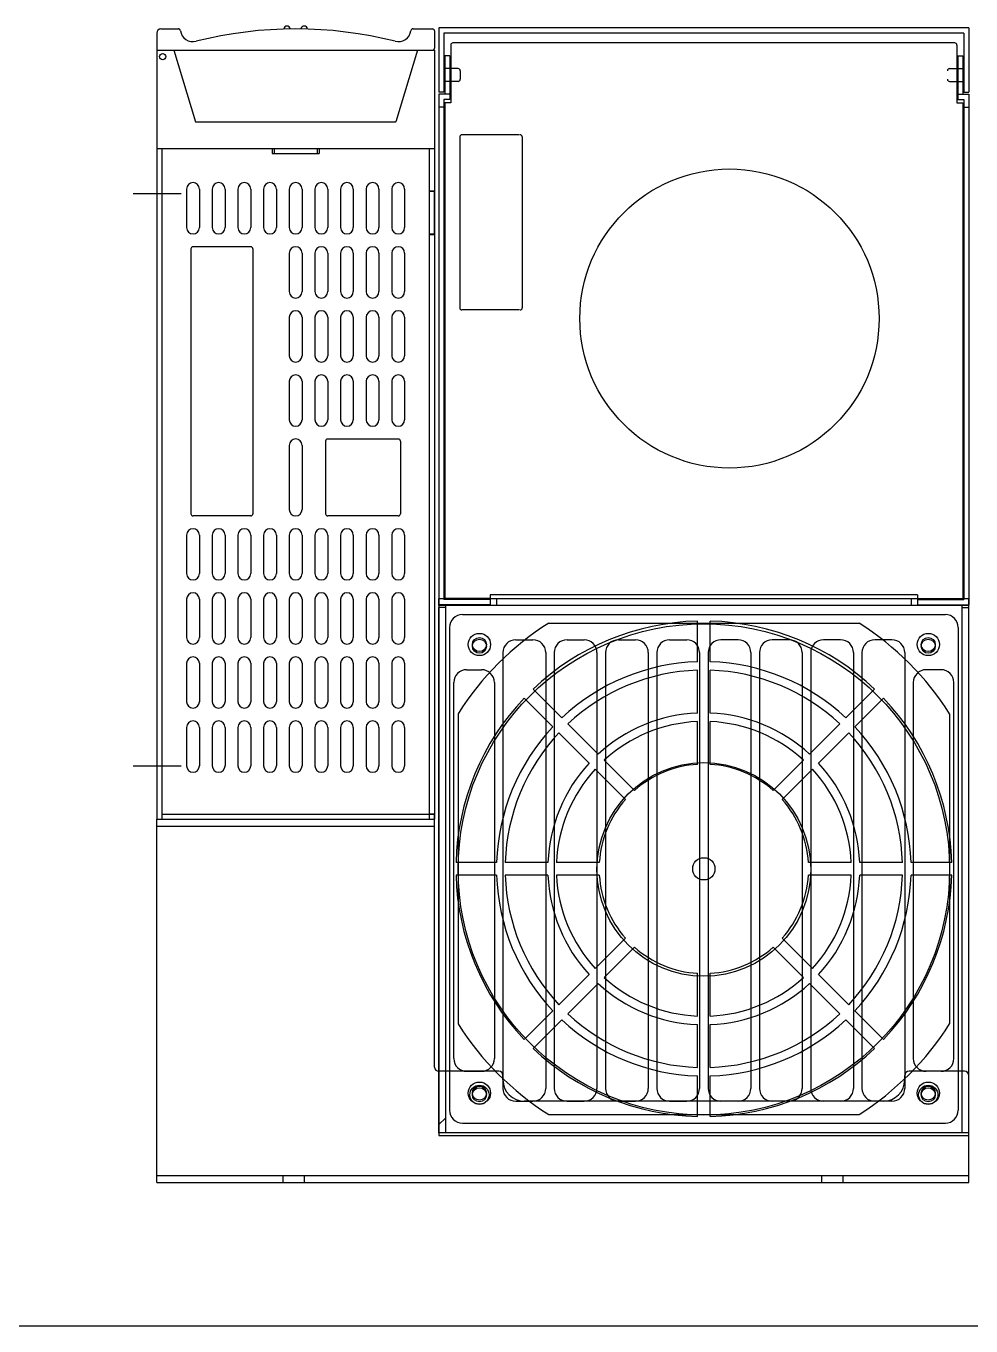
# Model space of a CAD drawing. Header units: millimetres. Extents: x 18670 to 20876, y -1616 to -172.
# Drawn here: x 19784 to 20005.1, y -1615.5 to -1311.3 of the extents above; entities that cross this region are included whole.
import ezdxf

# ---------------------------------------------------------------- set-up
doc = ezdxf.new("R2010")
doc.units = ezdxf.units.MM
for name, color, linetype in [('CASE', 7, 'Continuous'), ('CASE BRACKET', 7, 'Continuous'), ('CASE COVER', 7, 'Continuous'), ('FAN', 7, 'Continuous'), ('PCB BASE', 7, 'Continuous'), ('PCB COVER', 7, 'Continuous'), ('방열판', 7, 'Continuous')]:
    doc.layers.add(name, color=color, linetype=linetype)

msp = doc.modelspace()

# ---------------------------------------------------------------- linework, layer by layer
msp.add_line((18669.776, -1615.542), (20876.286, -1615.542))
at = {"layer": 'CASE'}
for p, q in [((19883.406, -1315.734), (19883.406, -1329.234)), ((20001.306, -1315.234), (19883.906, -1315.234)), ((20001.806, -1315.734), (20001.806, -1329.234)), ((19883.206, -1318.234), (19882.006, -1318.234)), ((19882.006, -1318.234), (19882.006, -1327.234)), ((19883.206, -1318.234), (19883.206, -1328.434)), ((20002.006, -1318.234), (20003.206, -1318.234)), ((20002.006, -1318.234), (20002.006, -1328.434)), ((20003.206, -1318.234), (20003.206, -1327.234)), ((19880.606, -1327.234), (19880.606, -1446.734)), ((19882.006, -1327.234), (19880.606, -1327.234)), ((19881.806, -1328.434), (19881.806, -1445.534)), ((19883.206, -1328.434), (19881.806, -1328.434)), ((19883.206, -1327.234), (19882.006, -1327.234)), ((19882.006, -1329.234), (19882.006, -1445.234)), ((19883.406, -1329.234), (19882.006, -1329.234)), ((20001.806, -1329.234), (20003.206, -1329.234)), ((20002.006, -1327.234), (20003.206, -1327.234)), ((20002.006, -1328.434), (20003.406, -1328.434)), ((20003.206, -1327.234), (20004.606, -1327.234)), ((20003.206, -1329.234), (20003.206, -1445.234)), ((20003.406, -1328.434), (20003.406, -1445.534)), ((20004.606, -1327.234), (20004.606, -1446.734)), ((19881.806, -1330.234), (19880.606, -1330.234)), ((20003.406, -1330.234), (20004.606, -1330.234)), ((19885.506, -1337.237), (19885.506, -1377.237)), ((19899.506, -1336.737), (19886.006, -1336.737)), ((19900.106, -1337.237), (19900.106, -1377.237)), ((19814.606, -1339.934), (19814.606, -1496.934)), ((19814.606, -1339.934), (19841.606, -1339.934)), ((19814.606, -1339.934), (19841.606, -1339.934)), ((19815.806, -1339.934), (19815.806, -1496.934)), ((19841.606, -1339.934), (19841.606, -1341.134)), ((19841.606, -1341.134), (19852.606, -1341.134)), ((19842.106, -1339.934), (19852.106, -1339.934)), ((19842.106, -1339.934), (19842.106, -1341.134)), ((19852.106, -1339.934), (19852.106, -1341.134)), ((19852.606, -1339.934), (19879.606, -1339.934)), ((19852.606, -1339.934), (19852.606, -1341.134)), ((19852.606, -1339.934), (19879.606, -1339.934)), ((19878.306, -1339.934), (19878.306, -1349.934)), ((19878.406, -1349.934), (19878.406, -1339.934)), ((19879.606, -1339.934), (19879.606, -1496.934)), ((19809.1, -1350.434), (19820.352, -1350.434)), ((19821.603, -1349.432), (19821.603, -1358.432)), ((19824.603, -1349.432), (19824.603, -1358.432)), ((19827.603, -1349.432), (19827.603, -1358.432)), ((19830.603, -1349.432), (19830.603, -1358.432)), ((19833.603, -1349.432), (19833.603, -1358.432)), ((19836.603, -1349.432), (19836.603, -1358.432)), ((19839.603, -1349.432), (19839.603, -1358.432)), ((19842.603, -1349.432), (19842.603, -1358.432)), ((19845.603, -1349.432), (19845.603, -1358.432)), ((19848.603, -1349.432), (19848.603, -1358.432)), ((19851.603, -1349.432), (19851.603, -1358.432)), ((19854.603, -1349.432), (19854.603, -1358.432)), ((19857.603, -1349.432), (19857.603, -1358.432)), ((19860.603, -1349.432), (19860.603, -1358.432)), ((19863.603, -1349.432), (19863.603, -1358.432)), ((19866.603, -1349.432), (19866.603, -1358.432)), ((19869.603, -1349.432), (19869.603, -1358.432)), ((19872.603, -1349.432), (19872.603, -1358.432)), ((19878.306, -1349.934), (19879.506, -1349.934)), ((19878.406, -1349.834), (19879.606, -1349.834)), ((19878.406, -1359.934), (19878.406, -1349.934)), ((19879.506, -1349.934), (19879.506, -1359.934)), ((19878.306, -1359.934), (19879.506, -1359.934)), ((19878.306, -1359.934), (19878.306, -1496.934)), ((19878.406, -1496.934), (19878.406, -1359.934)), ((19878.406, -1360.034), (19879.606, -1360.034)), ((19836.606, -1362.934), (19823.106, -1362.934)), ((19822.606, -1363.434), (19822.606, -1425.434)), ((19837.106, -1363.434), (19837.106, -1425.434)), ((19845.603, -1364.432), (19845.603, -1373.432)), ((19848.603, -1364.432), (19848.603, -1373.432)), ((19851.603, -1364.432), (19851.603, -1373.432)), ((19854.603, -1364.432), (19854.603, -1373.432)), ((19857.603, -1364.432), (19857.603, -1373.432)), ((19860.603, -1364.432), (19860.603, -1373.432)), ((19863.603, -1364.432), (19863.603, -1373.432)), ((19866.603, -1364.432), (19866.603, -1373.432)), ((19869.603, -1364.432), (19869.603, -1373.432)), ((19872.603, -1364.432), (19872.603, -1373.432)), ((19899.506, -1377.737), (19886.006, -1377.737)), ((19845.603, -1379.432), (19845.603, -1388.432)), ((19848.603, -1379.432), (19848.603, -1388.432)), ((19851.603, -1379.432), (19851.603, -1388.432)), ((19854.603, -1379.432), (19854.603, -1388.432)), ((19857.603, -1379.432), (19857.603, -1388.432)), ((19860.603, -1379.432), (19860.603, -1388.432)), ((19863.603, -1379.432), (19863.603, -1388.432)), ((19866.603, -1379.432), (19866.603, -1388.432)), ((19869.603, -1379.432), (19869.603, -1388.432)), ((19872.603, -1379.432), (19872.603, -1388.432)), ((19845.603, -1394.432), (19845.603, -1403.432)), ((19848.603, -1394.432), (19848.603, -1403.432)), ((19851.603, -1394.432), (19851.603, -1403.432)), ((19854.603, -1394.432), (19854.603, -1403.432)), ((19857.603, -1394.432), (19857.603, -1403.432)), ((19860.603, -1394.432), (19860.603, -1403.432)), ((19863.603, -1394.432), (19863.603, -1403.432)), ((19866.603, -1394.432), (19866.603, -1403.432)), ((19869.603, -1394.432), (19869.603, -1403.432)), ((19872.603, -1394.432), (19872.603, -1403.432)), ((19854.106, -1408.434), (19854.106, -1425.434)), ((19871.106, -1407.934), (19854.606, -1407.934)), ((19871.606, -1408.434), (19871.606, -1425.434)), ((19845.603, -1409.432), (19845.603, -1424.434)), ((19848.603, -1409.432), (19848.603, -1424.434)), ((19836.606, -1425.934), (19823.106, -1425.934)), ((19871.106, -1425.934), (19854.606, -1425.934)), ((19821.603, -1430.432), (19821.603, -1439.432)), ((19824.603, -1430.432), (19824.603, -1439.432)), ((19827.603, -1430.432), (19827.603, -1439.432)), ((19830.603, -1430.432), (19830.603, -1439.432)), ((19833.603, -1430.432), (19833.603, -1439.432)), ((19836.603, -1430.432), (19836.603, -1439.432)), ((19839.603, -1430.432), (19839.603, -1439.432)), ((19842.603, -1430.432), (19842.603, -1439.432)), ((19845.603, -1430.432), (19845.603, -1439.432)), ((19848.603, -1430.432), (19848.603, -1439.432)), ((19851.603, -1430.432), (19851.603, -1439.432)), ((19854.603, -1430.432), (19854.603, -1439.432)), ((19857.603, -1430.432), (19857.603, -1439.432)), ((19860.603, -1430.432), (19860.603, -1439.432)), ((19863.603, -1430.432), (19863.603, -1439.432)), ((19866.603, -1430.432), (19866.603, -1439.432)), ((19869.603, -1430.432), (19869.603, -1439.432)), ((19872.603, -1430.432), (19872.603, -1439.432)), ((19892.606, -1445.234), (19882.006, -1445.234)), ((19992.606, -1444.434), (19892.606, -1444.434)), ((19892.606, -1444.434), (19892.606, -1445.234)), ((19992.606, -1444.434), (19992.606, -1445.234)), ((19992.606, -1445.234), (20003.206, -1445.234)), ((19821.603, -1445.432), (19821.603, -1454.432)), ((19824.603, -1445.432), (19824.603, -1454.432)), ((19827.603, -1445.432), (19827.603, -1454.432)), ((19830.603, -1445.432), (19830.603, -1454.432)), ((19833.603, -1445.432), (19833.603, -1454.432)), ((19836.603, -1445.432), (19836.603, -1454.432)), ((19839.603, -1445.432), (19839.603, -1454.432)), ((19842.603, -1445.432), (19842.603, -1454.432)), ((19845.603, -1445.432), (19845.603, -1454.432)), ((19848.603, -1445.432), (19848.603, -1454.432)), ((19851.603, -1445.432), (19851.603, -1454.432)), ((19854.603, -1445.432), (19854.603, -1454.432)), ((19857.603, -1445.432), (19857.603, -1454.432)), ((19860.603, -1445.432), (19860.603, -1454.432)), ((19863.603, -1445.432), (19863.603, -1454.432)), ((19866.603, -1445.432), (19866.603, -1454.432)), ((19869.603, -1445.432), (19869.603, -1454.432)), ((19872.603, -1445.432), (19872.603, -1454.432)), ((19892.606, -1446.734), (19880.606, -1446.734)), ((19892.606, -1445.534), (19881.806, -1445.534)), ((19892.606, -1445.534), (19892.606, -1446.734)), ((19992.606, -1445.534), (20003.406, -1445.534)), ((19992.606, -1445.534), (19992.606, -1446.734)), ((19992.606, -1446.734), (20004.606, -1446.734)), ((19821.603, -1460.432), (19821.603, -1469.432)), ((19824.603, -1460.432), (19824.603, -1469.432)), ((19827.603, -1460.432), (19827.603, -1469.432)), ((19830.603, -1460.432), (19830.603, -1469.432)), ((19833.603, -1460.432), (19833.603, -1469.432)), ((19836.603, -1460.432), (19836.603, -1469.432)), ((19839.603, -1460.432), (19839.603, -1469.432)), ((19842.603, -1460.432), (19842.603, -1469.432)), ((19845.603, -1460.432), (19845.603, -1469.432)), ((19848.603, -1460.432), (19848.603, -1469.432)), ((19851.603, -1460.432), (19851.603, -1469.432)), ((19854.603, -1460.432), (19854.603, -1469.432)), ((19857.603, -1460.432), (19857.603, -1469.432)), ((19860.603, -1460.432), (19860.603, -1469.432)), ((19863.603, -1460.432), (19863.603, -1469.432)), ((19866.603, -1460.432), (19866.603, -1469.432)), ((19869.603, -1460.432), (19869.603, -1469.432)), ((19872.603, -1460.432), (19872.603, -1469.432)), ((19821.603, -1475.432), (19821.603, -1484.432)), ((19824.603, -1475.432), (19824.603, -1484.432)), ((19827.603, -1475.432), (19827.603, -1484.432)), ((19830.603, -1475.432), (19830.603, -1484.432)), ((19833.603, -1475.432), (19833.603, -1484.432)), ((19836.603, -1475.432), (19836.603, -1484.432)), ((19839.603, -1475.432), (19839.603, -1484.432)), ((19842.603, -1475.432), (19842.603, -1484.432)), ((19845.603, -1475.432), (19845.603, -1484.432)), ((19848.603, -1475.432), (19848.603, -1484.432)), ((19851.603, -1475.432), (19851.603, -1484.432)), ((19854.603, -1475.432), (19854.603, -1484.432)), ((19857.603, -1475.432), (19857.603, -1484.432)), ((19860.603, -1475.432), (19860.603, -1484.432)), ((19863.603, -1475.432), (19863.603, -1484.432)), ((19866.603, -1475.432), (19866.603, -1484.432)), ((19869.603, -1475.432), (19869.603, -1484.432)), ((19872.603, -1475.432), (19872.603, -1484.432)), ((19809.1, -1484.434), (19820.352, -1484.434)), ((19814.606, -1496.934), (19879.606, -1496.934)), ((19815.806, -1495.734), (19879.506, -1495.734)), ((19878.406, -1495.634), (19879.606, -1495.634)), ((19879.506, -1495.734), (19879.506, -1496.934))]:
    msp.add_line(p, q, dxfattribs=at)
at = {"layer": 'CASE', "color": 5}
for p, q in [((19880.606, -1446.934), (19880.606, -1445.334)), ((20004.606, -1445.334), (19880.606, -1445.334)), ((20004.606, -1446.934), (19880.606, -1446.934)), ((19880.606, -1570.334), (19880.606, -1447.334)), ((19882.206, -1447.334), (19880.606, -1447.334)), ((19882.206, -1570.334), (19882.206, -1446.934)), ((19894.106, -1445.334), (19894.106, -1446.934)), ((19991.106, -1445.334), (19991.106, -1446.934)), ((20003.006, -1570.334), (20003.006, -1446.934)), ((20003.006, -1447.334), (20004.606, -1447.334)), ((20004.606, -1446.934), (20004.606, -1445.334)), ((20004.606, -1570.334), (20004.606, -1447.334)), ((19941.106, -1460.058), (19941.106, -1450.554)), ((19944.106, -1460.058), (19944.106, -1450.554)), ((19941.106, -1472.065), (19941.106, -1462.059)), ((19944.106, -1472.065), (19944.106, -1462.059)), ((19909.388, -1473.196), (19902.668, -1466.475)), ((19982.544, -1466.475), (19975.823, -1473.196)), ((19907.267, -1475.317), (19900.547, -1468.597)), ((19984.665, -1468.597), (19977.945, -1475.317)), ((19917.879, -1481.686), (19910.803, -1474.61)), ((19941.106, -1484.08), (19941.106, -1474.067)), ((19944.106, -1484.08), (19944.106, -1474.067)), ((19974.408, -1474.61), (19967.333, -1481.686)), ((19915.757, -1483.808), (19908.682, -1476.732)), ((19976.53, -1476.732), (19969.454, -1483.808)), ((19926.375, -1490.182), (19919.294, -1483.102)), ((19965.917, -1483.102), (19958.837, -1490.182)), ((19924.253, -1492.304), (19917.173, -1485.223)), ((19968.039, -1485.223), (19960.958, -1492.304)), ((19894.129, -1507.034), (19884.625, -1507.034)), ((19906.137, -1507.034), (19896.13, -1507.034)), ((19918.152, -1507.034), (19908.138, -1507.034)), ((19977.073, -1507.034), (19967.06, -1507.034)), ((19989.082, -1507.034), (19979.075, -1507.034)), ((20000.586, -1507.034), (19991.083, -1507.034)), ((19894.129, -1510.034), (19884.625, -1510.034)), ((19906.137, -1510.034), (19896.13, -1510.034)), ((19918.152, -1510.034), (19908.138, -1510.034)), ((19977.073, -1510.034), (19967.06, -1510.034)), ((19989.082, -1510.034), (19979.075, -1510.034)), ((20000.586, -1510.034), (19991.083, -1510.034)), ((19924.253, -1524.765), (19917.173, -1531.846)), ((19926.375, -1526.887), (19919.294, -1533.967)), ((19958.837, -1526.887), (19965.917, -1533.967)), ((19968.039, -1531.846), (19960.958, -1524.765)), ((19915.757, -1533.261), (19908.682, -1540.337)), ((19941.106, -1543.002), (19941.106, -1532.989)), ((19944.106, -1543.002), (19944.106, -1532.989)), ((19976.53, -1540.337), (19969.454, -1533.261)), ((19917.879, -1535.383), (19910.803, -1542.459)), ((19967.333, -1535.383), (19974.408, -1542.459)), ((19907.267, -1541.752), (19900.547, -1548.472)), ((19984.665, -1548.472), (19977.945, -1541.752)), ((19909.388, -1543.873), (19902.668, -1550.594)), ((19941.106, -1555.01), (19941.106, -1545.004)), ((19944.106, -1555.01), (19944.106, -1545.004)), ((19975.823, -1543.873), (19982.544, -1550.594)), ((19941.106, -1566.515), (19941.106, -1557.011)), ((19944.106, -1566.515), (19944.106, -1557.011)), ((19882.206, -1566.813), (19880.606, -1568.413)), ((20004.606, -1570.334), (19880.606, -1570.334))]:
    msp.add_line(p, q, dxfattribs=at)
at = {"layer": 'CASE'}
msp.add_circle((19948.606, -1379.734), 35, dxfattribs=at)
at = {"layer": 'CASE', "color": 5}
for centre in [(19890.106, -1456.034), (19995.106, -1456.034), (19942.606, -1508.534), (19890.106, -1561.034), (19995.106, -1561.034)]:
    msp.add_circle(centre, 2.6, dxfattribs=at)
at = {"layer": 'CASE'}
for centre, radius, start, end in [((19883.906, -1315.734), 0.5, 89.99994, 180), ((20001.306, -1315.734), 0.5, 0, 89.99994), ((19886.006, -1337.237), 0.5, 90, 180), ((19899.606, -1337.237), 0.5, 0, 90), ((19823.103, -1349.432), 1.5, 0, 180), ((19829.103, -1349.432), 1.5, 0, 180), ((19835.103, -1349.432), 1.5, 0, 180), ((19841.103, -1349.432), 1.5, 0, 180), ((19847.103, -1349.432), 1.5, 0, 180), ((19853.103, -1349.432), 1.5, 0, 180), ((19859.103, -1349.432), 1.5, 0, 180), ((19865.103, -1349.432), 1.5, 0, 180), ((19871.103, -1349.432), 1.5, 0, 180), ((19823.103, -1358.432), 1.5, 180, 0), ((19829.103, -1358.432), 1.5, 180, 0), ((19835.103, -1358.432), 1.5, 180, 0), ((19841.103, -1358.432), 1.5, 180, 0), ((19847.103, -1358.432), 1.5, 180, 0), ((19853.103, -1358.432), 1.5, 180, 0), ((19859.103, -1358.432), 1.5, 180, 0), ((19865.103, -1358.432), 1.5, 180, 0), ((19871.103, -1358.432), 1.5, 180, 0), ((19823.106, -1363.434), 0.5, 90, 180), ((19836.606, -1363.434), 0.5, 0, 90), ((19847.103, -1364.432), 1.5, 0, 180), ((19853.103, -1364.432), 1.5, 0, 180), ((19859.103, -1364.432), 1.5, 0, 180), ((19865.103, -1364.432), 1.5, 0, 180), ((19871.103, -1364.432), 1.5, 0, 180), ((19847.103, -1373.432), 1.5, 180, 0), ((19853.103, -1373.432), 1.5, 180, 0), ((19859.103, -1373.432), 1.5, 180, 0), ((19865.103, -1373.432), 1.5, 180, 0), ((19871.103, -1373.432), 1.5, 180, 0), ((19847.103, -1379.432), 1.5, 0, 180), ((19853.103, -1379.432), 1.5, 0, 180), ((19859.103, -1379.432), 1.5, 0, 180), ((19865.103, -1379.432), 1.5, 0, 180), ((19871.103, -1379.432), 1.5, 0, 180), ((19886.006, -1377.237), 0.5, 180, 270), ((19899.606, -1377.237), 0.5, 270, 0), ((19847.103, -1388.432), 1.5, 180, 0), ((19853.103, -1388.432), 1.5, 180, 0), ((19859.103, -1388.432), 1.5, 180, 0), ((19865.103, -1388.432), 1.5, 180, 0), ((19871.103, -1388.432), 1.5, 180, 0), ((19847.103, -1394.432), 1.5, 0, 180), ((19853.103, -1394.432), 1.5, 0, 180), ((19859.103, -1394.432), 1.5, 0, 180), ((19865.103, -1394.432), 1.5, 0, 180), ((19871.103, -1394.432), 1.5, 0, 180), ((19847.103, -1403.432), 1.5, 180, 0), ((19853.103, -1403.432), 1.5, 180, 0), ((19859.103, -1403.432), 1.5, 180, 0), ((19865.103, -1403.432), 1.5, 180, 0), ((19871.103, -1403.432), 1.5, 180, 0), ((19847.103, -1409.432), 1.5, 0, 180), ((19854.606, -1408.434), 0.5, 90, 180), ((19871.106, -1408.434), 0.5, 0, 90), ((19823.106, -1425.434), 0.5, 180, 270), ((19836.606, -1425.434), 0.5, 270, 0), ((19847.103, -1424.434), 1.5, 180, 0), ((19854.606, -1425.434), 0.5, 180, 270), ((19871.106, -1425.434), 0.5, 270, 0), ((19823.103, -1430.432), 1.5, 0, 180), ((19829.103, -1430.432), 1.5, 0, 180), ((19835.103, -1430.432), 1.5, 0, 180), ((19841.103, -1430.432), 1.5, 0, 180), ((19847.103, -1430.432), 1.5, 0, 180), ((19853.103, -1430.432), 1.5, 0, 180), ((19859.103, -1430.432), 1.5, 0, 180), ((19865.103, -1430.432), 1.5, 0, 180), ((19871.103, -1430.432), 1.5, 0, 180), ((19823.103, -1439.432), 1.5, 180, 0), ((19829.103, -1439.432), 1.5, 180, 0), ((19835.103, -1439.432), 1.5, 180, 0), ((19841.103, -1439.432), 1.5, 180, 0), ((19847.103, -1439.432), 1.5, 180, 0), ((19853.103, -1439.432), 1.5, 180, 0), ((19859.103, -1439.432), 1.5, 180, 0), ((19865.103, -1439.432), 1.5, 180, 0), ((19871.103, -1439.432), 1.5, 180, 0), ((19823.103, -1445.432), 1.5, 0, 180), ((19829.103, -1445.432), 1.5, 0, 180), ((19835.103, -1445.432), 1.5, 0, 180), ((19841.103, -1445.432), 1.5, 0, 180), ((19847.103, -1445.432), 1.5, 0, 180), ((19853.103, -1445.432), 1.5, 0, 180), ((19859.103, -1445.432), 1.5, 0, 180), ((19865.103, -1445.432), 1.5, 0, 180), ((19871.103, -1445.432), 1.5, 0, 180), ((19823.103, -1454.432), 1.5, 180, 0), ((19829.103, -1454.432), 1.5, 180, 0), ((19835.103, -1454.432), 1.5, 180, 0), ((19841.103, -1454.432), 1.5, 180, 0), ((19847.103, -1454.432), 1.5, 180, 0), ((19853.103, -1454.432), 1.5, 180, 0), ((19859.103, -1454.432), 1.5, 180, 0), ((19865.103, -1454.432), 1.5, 180, 0), ((19871.103, -1454.432), 1.5, 180, 0), ((19823.103, -1460.432), 1.5, 0, 180), ((19829.103, -1460.432), 1.5, 0, 180), ((19835.103, -1460.432), 1.5, 0, 180), ((19841.103, -1460.432), 1.5, 0, 180), ((19847.103, -1460.432), 1.5, 0, 180), ((19853.103, -1460.432), 1.5, 0, 180), ((19859.103, -1460.432), 1.5, 0, 180), ((19865.103, -1460.432), 1.5, 0, 180), ((19871.103, -1460.432), 1.5, 0, 180), ((19823.103, -1469.432), 1.5, 180, 0), ((19829.103, -1469.432), 1.5, 180, 0), ((19835.103, -1469.432), 1.5, 180, 0), ((19841.103, -1469.432), 1.5, 180, 0), ((19847.103, -1469.432), 1.5, 180, 0), ((19853.103, -1469.432), 1.5, 180, 0), ((19859.103, -1469.432), 1.5, 180, 0), ((19865.103, -1469.432), 1.5, 180, 0), ((19871.103, -1469.432), 1.5, 180, 0), ((19823.103, -1475.432), 1.5, 0, 180), ((19829.103, -1475.432), 1.5, 0, 180), ((19835.103, -1475.432), 1.5, 0, 180), ((19841.103, -1475.432), 1.5, 0, 180), ((19847.103, -1475.432), 1.5, 0, 180), ((19853.103, -1475.432), 1.5, 0, 180), ((19859.103, -1475.432), 1.5, 0, 180), ((19865.103, -1475.432), 1.5, 0, 180), ((19871.103, -1475.432), 1.5, 0, 180), ((19823.103, -1484.432), 1.5, 180, 0), ((19829.103, -1484.432), 1.5, 180, 0), ((19835.103, -1484.432), 1.5, 180, 0), ((19841.103, -1484.432), 1.5, 180, 0), ((19847.103, -1484.432), 1.5, 180, 0), ((19853.103, -1484.432), 1.5, 180, 0), ((19859.103, -1484.432), 1.5, 180, 0), ((19865.103, -1484.432), 1.5, 180, 0), ((19871.103, -1484.432), 1.5, 180, 0)]:
    msp.add_arc(centre, radius, start, end, dxfattribs=at)
at = {"layer": 'CASE', "color": 5}
for radius, start, end in [(58, 91.48195, 133.51805), (58, 46.48195, 88.51805), (48.5, 91.77232, 133.22768), (48.5, 46.77232, 88.22768), (46.5, 91.84857, 133.15143), (46.5, 46.84857, 88.15143), (58, 136.48195, 178.51805), (58, 1.48195, 43.51805), (36.5, 92.35528, 132.64472), (36.5, 47.35528, 87.64472), (48.5, 136.77232, 178.22768), (34.5, 92.49191, 132.50809), (34.5, 47.49191, 87.50809), (48.5, 1.77232, 43.22768), (46.5, 136.84857, 178.15143), (46.5, 1.84857, 43.15143), (36.5, 137.35528, 177.64472), (24.5, 93.5101, 131.4899), (24.5, 48.5101, 86.4899), (36.5, 2.35528, 42.64472), (34.5, 137.49191, 177.50809), (34.5, 2.49191, 42.50809), (24.5, 138.5101, 176.4899), (24.5, 3.5101, 41.4899), (58, 181.48195, 223.51805), (48.5, 181.77232, 223.22768), (46.5, 181.84857, 223.15143), (36.5, 182.35528, 222.64472), (34.5, 182.49191, 222.50809), (24.5, 183.5101, 221.4899), (24.5, 318.5101, 356.4899), (34.5, 317.49191, 357.50809), (36.5, 317.35528, 357.64472), (46.5, 316.84857, 358.15143), (48.5, 316.77232, 358.22768), (58, 316.48195, 358.51805), (24.5, 228.5101, 266.4899), (24.5, 273.5101, 311.4899), (36.5, 227.35528, 267.64472), (34.5, 227.49191, 267.50809), (34.5, 272.49191, 312.50809), (36.5, 272.35528, 312.64472), (46.5, 226.84857, 268.15143), (46.5, 271.84857, 313.15143), (48.5, 226.77232, 268.22768), (48.5, 271.77232, 313.22768), (58, 226.48195, 268.51805), (58, 271.48195, 313.51805)]:
    msp.add_arc((19942.606, -1508.534), radius, start, end, dxfattribs=at)
at = {"layer": 'CASE BRACKET', "color": 2}
for p, q in [((19814.606, -1496.934), (19879.606, -1496.934)), ((19814.606, -1581.934), (19814.606, -1496.934)), ((19879.606, -1554.933), (19879.606, -1496.934)), ((19814.606, -1498.534), (19879.606, -1498.534)), ((19894.606, -1555.933), (19880.606, -1555.933)), ((19895.606, -1557.933), (19895.606, -1556.933)), ((19989.606, -1557.933), (19989.606, -1556.933)), ((20003.606, -1555.933), (19990.606, -1555.933)), ((20004.606, -1581.934), (20004.606, -1556.933)), ((19984.606, -1562.933), (19900.606, -1562.933)), ((19814.606, -1580.334), (20004.606, -1580.334)), ((19814.606, -1581.934), (20004.606, -1581.934)), ((19844.106, -1580.334), (19844.106, -1581.934)), ((19849.106, -1580.334), (19849.106, -1581.934)), ((19970.106, -1580.334), (19970.106, -1581.934)), ((19975.106, -1580.334), (19975.106, -1581.934))]:
    msp.add_line(p, q, dxfattribs=at)
for centre in [(19890.106, -1561.434), (19995.106, -1561.434)]:
    msp.add_circle(centre, 2.25, dxfattribs=at)
for centre, radius, start, end in [((19880.606, -1554.933), 1, 180, 270), ((19894.606, -1556.933), 1, 0, 90), ((19990.606, -1556.933), 1, 90, 180), ((20003.606, -1556.933), 1, 0, 90), ((19900.606, -1557.933), 5, 180, 270), ((19984.606, -1557.933), 5, 270, 0)]:
    msp.add_arc(centre, radius, start, end, dxfattribs=at)
at = {"layer": 'CASE COVER'}
for p, q in [((20004.606, -1311.734), (19880.606, -1311.734)), ((19880.606, -1311.734), (19880.606, -1326.734)), ((20003.406, -1312.934), (19881.806, -1312.934)), ((19881.806, -1312.934), (19881.806, -1326.734)), ((20003.406, -1312.934), (20003.406, -1326.734)), ((20004.606, -1311.734), (20004.606, -1326.734)), ((19885.106, -1321.234), (19881.806, -1321.234)), ((19885.606, -1321.734), (19885.606, -1323.734)), ((20000.106, -1321.234), (20003.406, -1321.234)), ((19885.106, -1324.234), (19881.806, -1324.234)), ((20000.106, -1324.234), (20003.406, -1324.234)), ((19881.806, -1326.734), (19880.606, -1326.734)), ((20003.406, -1326.734), (20004.606, -1326.734))]:
    msp.add_line(p, q, dxfattribs=at)
for centre, start, end in [((19885.106, -1321.734), 0, 90), ((20000.106, -1321.734), 90, 180), ((19885.106, -1323.734), 270, 360), ((20000.106, -1323.734), 180, 270)]:
    msp.add_arc(centre, 0.5, start, end, dxfattribs=at)
at = {"layer": 'FAN', "color": 5}
for p, q in [((19886.106, -1449.034), (19999.106, -1449.034)), ((19906.305, -1451.034), (19978.907, -1451.034)), ((19883.106, -1452.034), (19883.106, -1565.034)), ((20002.106, -1452.034), (20002.106, -1565.034)), ((19885.106, -1472.233), (19885.106, -1544.834)), ((20000.106, -1472.233), (20000.106, -1544.834)), ((19906.305, -1566.034), (19978.907, -1566.034)), ((19886.106, -1568.034), (19999.106, -1568.034))]:
    msp.add_line(p, q, dxfattribs=at)
at = {"layer": 'FAN', "color": 5, "ltscale": 10}
for radius in [57.5, 25]:
    msp.add_circle((19942.606, -1508.684), radius, dxfattribs=at)
at = {"layer": 'FAN', "color": 5}
for centre in [(19890.106, -1456.034), (19995.106, -1456.034), (19890.106, -1561.034), (19995.106, -1561.034)]:
    msp.add_circle(centre, 1.65, dxfattribs=at)
for centre, radius, start, end in [((19886.106, -1452.034), 3, 90, 180), ((19942.606, -1508.534), 68, 122.26498, 147.73502), ((19942.606, -1508.534), 68, 32.26498, 57.73502), ((19999.106, -1452.034), 3, 0, 90), ((19942.606, -1508.534), 68, 212.26498, 237.73502), ((19942.606, -1508.534), 68, 302.26498, 327.73502), ((19886.106, -1565.034), 3, 180, 270), ((19999.106, -1565.034), 3, 270, 0)]:
    msp.add_arc(centre, radius, start, end, dxfattribs=at)
at = {"layer": 'PCB BASE'}
for p, q in [((19814.606, -1316.934), (19814.606, -1339.934)), ((19814.606, -1316.934), (19879.606, -1316.934)), ((19818.606, -1316.934), (19823.646, -1333.734)), ((19875.606, -1316.934), (19870.566, -1333.734)), ((19879.606, -1316.934), (19879.606, -1339.934)), ((19823.646, -1333.734), (19870.566, -1333.734)), ((19814.606, -1339.934), (19879.606, -1339.934))]:
    msp.add_line(p, q, dxfattribs=at)
msp.add_circle((19816.006, -1318.434), 0.75, dxfattribs=at)
at = {"layer": 'PCB COVER'}
for p, q in [((19814.606, -1312.934), (19814.606, -1318.675)), ((19815.606, -1311.934), (19819.642, -1311.934)), ((19874.57, -1311.934), (19879.106, -1311.934)), ((19879.606, -1312.434), (19879.606, -1316.434)), ((19817.406, -1316.934), (19879.106, -1316.934))]:
    msp.add_line(p, q, dxfattribs=at)
msp.add_circle((19816.006, -1318.434), 0.75, dxfattribs=at)
for centre, radius, start, end in [((19845.107, -1312.017), 0.75, 4.51946, 177.89266), ((19849.104, -1312.017), 0.75, 2.10734, 175.48054), ((19815.606, -1312.934), 1, 90, 180), ((19819.642, -1312.434), 0.5, 8.21321, 90), ((19823.106, -1311.934), 3, 188.21321, 284.1758), ((19847.106, -1406.949), 95, 75.8242, 104.1758), ((19871.106, -1311.934), 3, 255.8242, 351.78679), ((19874.57, -1312.434), 0.5, 90, 171.78679), ((19879.106, -1312.434), 0.5, 0, 90), ((19879.106, -1316.434), 0.5, 270, 0)]:
    msp.add_arc(centre, radius, start, end, dxfattribs=at)
at = {"layer": '방열판', "ltscale": 10}
for p, q in [((19880.606, -1446.934), (19880.606, -1570.934)), ((20004.606, -1446.934), (19880.606, -1446.934)), ((20004.606, -1570.934), (20004.606, -1446.934)), ((19898.606, -1454.934), (19902.606, -1454.934)), ((19910.606, -1454.934), (19914.606, -1454.934)), ((19922.606, -1454.934), (19926.606, -1454.934)), ((19934.606, -1454.934), (19938.606, -1454.934)), ((19950.606, -1454.934), (19946.606, -1454.934)), ((19962.606, -1454.934), (19958.606, -1454.934)), ((19974.606, -1454.934), (19970.606, -1454.934)), ((19986.606, -1454.934), (19982.606, -1454.934)), ((19895.606, -1457.934), (19895.606, -1559.934)), ((19905.606, -1457.934), (19905.606, -1559.934)), ((19907.606, -1457.934), (19907.606, -1559.934)), ((19917.606, -1457.934), (19917.606, -1559.934)), ((19919.606, -1457.934), (19919.606, -1559.934)), ((19929.606, -1457.934), (19929.606, -1559.934)), ((19931.606, -1457.934), (19931.606, -1559.934)), ((19941.606, -1457.934), (19941.606, -1559.934)), ((19943.606, -1457.934), (19943.606, -1559.934)), ((19953.606, -1457.934), (19953.606, -1559.934)), ((19955.606, -1457.934), (19955.606, -1559.934)), ((19965.606, -1457.934), (19965.606, -1559.934)), ((19967.606, -1457.934), (19967.606, -1559.934)), ((19977.606, -1457.934), (19977.606, -1559.934)), ((19979.606, -1457.934), (19979.606, -1559.934)), ((19989.606, -1457.934), (19989.606, -1559.934)), ((19887.106, -1461.934), (19890.606, -1461.934)), ((19998.106, -1461.934), (19994.606, -1461.934)), ((19884.106, -1552.934), (19884.106, -1464.934)), ((19893.606, -1464.934), (19893.606, -1552.934)), ((19991.606, -1464.934), (19991.606, -1552.934)), ((20001.106, -1552.934), (20001.106, -1464.934)), ((19887.106, -1555.934), (19890.606, -1555.934)), ((19998.106, -1555.934), (19994.606, -1555.934)), ((19898.606, -1562.934), (19902.606, -1562.934)), ((19910.606, -1562.934), (19914.606, -1562.934)), ((19922.606, -1562.934), (19926.606, -1562.934)), ((19934.606, -1562.934), (19938.606, -1562.934)), ((19950.606, -1562.934), (19946.606, -1562.934)), ((19962.606, -1562.934), (19958.606, -1562.934)), ((19974.606, -1562.934), (19970.606, -1562.934)), ((19986.606, -1562.934), (19982.606, -1562.934)), ((19880.606, -1570.934), (20004.606, -1570.934))]:
    msp.add_line(p, q, dxfattribs=at)
at = {"layer": '방열판'}
for centre in [(19890.106, -1456.434), (19995.106, -1456.434), (19890.106, -1561.434), (19995.106, -1561.434)]:
    msp.add_circle(centre, 1.65, dxfattribs=at)
at = {"layer": '방열판', "ltscale": 10}
for centre, start, end in [((19898.606, -1457.934), 90, 180), ((19902.606, -1457.934), 0, 90), ((19910.606, -1457.934), 90, 180), ((19914.606, -1457.934), 0, 90), ((19922.606, -1457.934), 90, 180), ((19926.606, -1457.934), 0, 90), ((19934.606, -1457.934), 90, 180), ((19938.606, -1457.934), 0, 90), ((19946.606, -1457.934), 90, 180), ((19950.606, -1457.934), 0, 90), ((19958.606, -1457.934), 90, 180), ((19962.606, -1457.934), 0, 90), ((19970.606, -1457.934), 90, 180), ((19974.606, -1457.934), 0, 90), ((19982.606, -1457.934), 90, 180), ((19986.606, -1457.934), 0, 90), ((19887.106, -1464.934), 90, 180), ((19890.606, -1464.934), 0, 90), ((19994.606, -1464.934), 90, 180), ((19998.106, -1464.934), 0, 90), ((19887.106, -1552.934), 180, 270), ((19890.606, -1552.934), 270, 0), ((19994.606, -1552.934), 180, 270), ((19998.106, -1552.934), 270, 0), ((19898.606, -1559.934), 180, 270), ((19902.606, -1559.934), 270, 0), ((19910.606, -1559.934), 180, 270), ((19914.606, -1559.934), 270, 0), ((19922.606, -1559.934), 180, 270), ((19926.606, -1559.934), 270, 0), ((19934.606, -1559.934), 180, 270), ((19938.606, -1559.934), 270, 0), ((19946.606, -1559.934), 180, 270), ((19950.606, -1559.934), 270, 0), ((19958.606, -1559.934), 180, 270), ((19962.606, -1559.934), 270, 0), ((19970.606, -1559.934), 180, 270), ((19974.606, -1559.934), 270, 0), ((19982.606, -1559.934), 180, 270), ((19986.606, -1559.934), 270, 0)]:
    msp.add_arc(centre, 3, start, end, dxfattribs=at)

doc.saveas('drawing.dxf')
